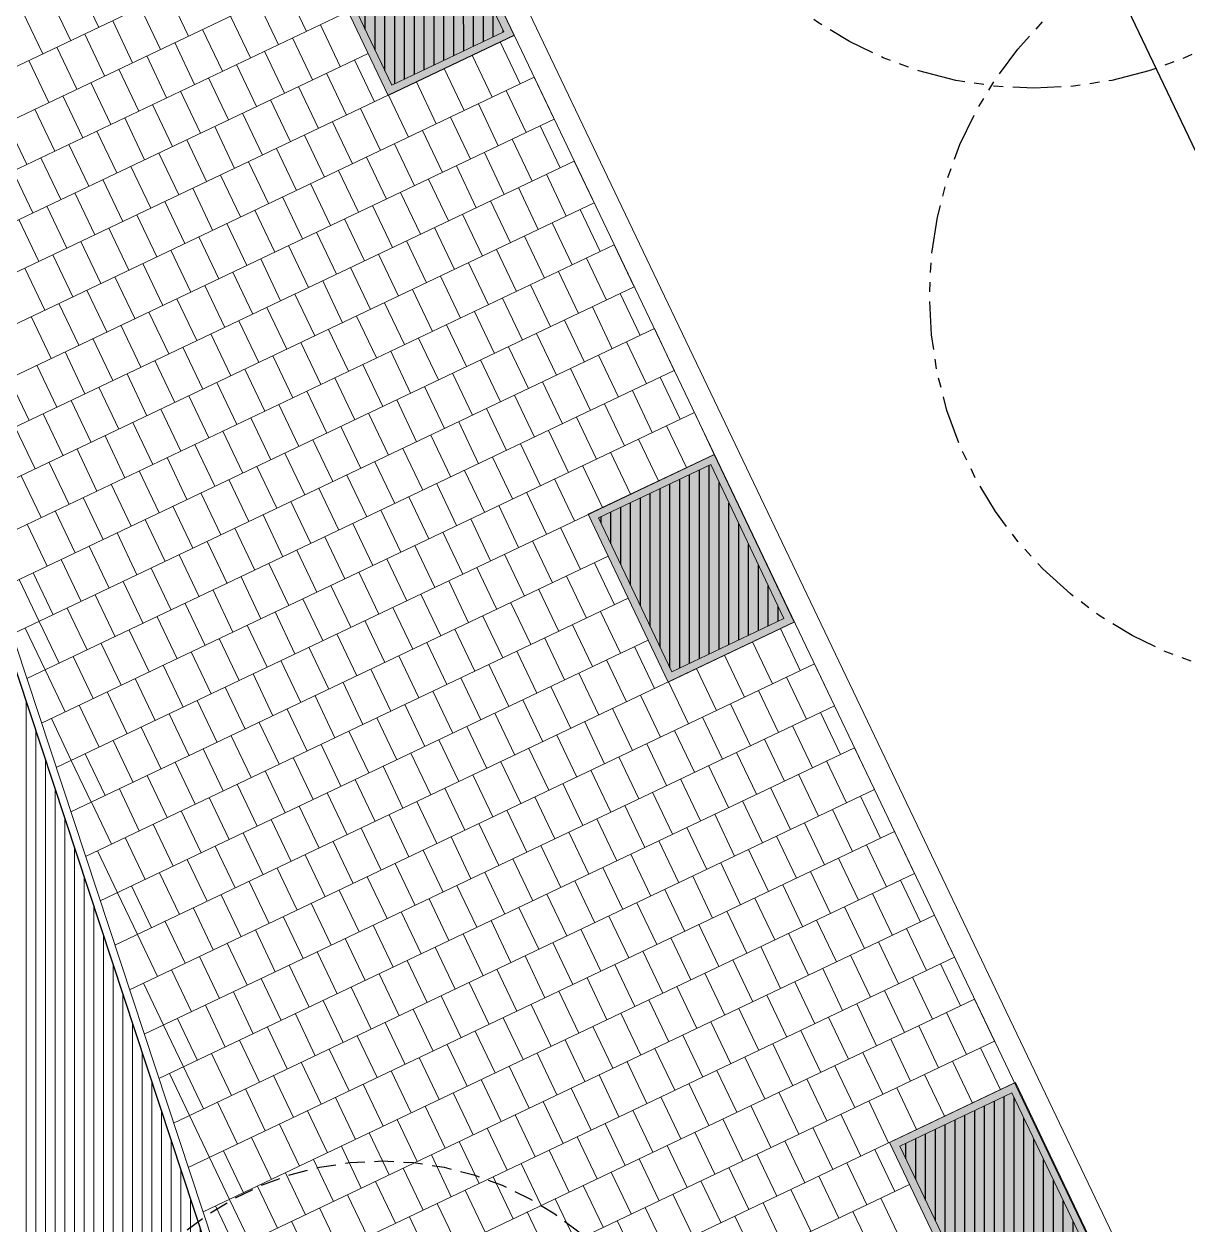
# Model space of a CAD drawing. Header units: metres. Extents: x 678805 to 1359287, y 2747329 to 5497370.
# Drawn here: x 679993.41 to 680008.45, y 2748737.97 to 2748753.47 of the extents above; entities that cross this region are included whole.
import ezdxf
from ezdxf.enums import TextEntityAlignment as Align

# ---------------------------------------------------------------- set-up
doc = ezdxf.new("R2010")
doc.units = ezdxf.units.M
for name, pattern in [('XREF_MON_EIT SUPPORT$0$HIDDEN', [0.375, 0.25, -0.125]), ('XREF_MON_EIT SUPPORT$0$LIM ACERAS$0$PHANTOM2', [1.25, 0.625, -0.125, 0.125, -0.125, 0.125, -0.125]), ('XREF_MON_SFT_TREES$0$HIDDEN', [0.375, 0.25, -0.125])]:
    doc.linetypes.add(name, pattern=pattern)
for name, color, linetype in [('00_XREF_MON_HSC_PAVEMENT', 7, 'Continuous'), ('00_XREF_TWQ_SFT_TREES', 7, 'Continuous'), ('00_XREF_TWQ_URBAN CONTEXT', 7, 'Continuous'), ('XREF_MON_EIT SUPPORT$0$L-Límite Acera', 9, 'Continuous'), ('XREF_MON_EIT SUPPORT$0$SL_TREE_CANOPY_', 254, 'XREF_MON_EIT SUPPORT$0$HIDDEN'), ('XREF_MON_EIT SUPPORT$0$SL_TREE_TRUNK_', 254, 'Continuous'), ('XREF_MON_EIT SUPPORT$0$SL_Trees_out_of_scope_', 254, 'Continuous'), ('XREF_MON_GENERAL_LAYOUT$0$02-L-Edge Line Step -10cm', 6, 'Continuous'), ('XREF_MON_HSC_PAVEMENT$0$03-TR-Tree Pit_Green', 74, 'Continuous'), ('XREF_MON_SFT_TREES$0$SL_TREE_CANOPY', 251, 'XREF_MON_SFT_TREES$0$HIDDEN'), ('XREF_MON_SFT_TREES$0$SL_TREE_TRUNK', 251, 'Continuous'), ('XREF_MON_URBAN CONTEXT$0$XREF_MON_EIT SUPPORT', 7, 'Continuous')]:
    doc.layers.add(name, color=color, linetype=linetype)
for name, color, linetype, true_color in [('02-L-Waterfeatures 01', 7, 'Continuous', 0x4da6ff), ('XREF_MON_HSC_PAVEMENT$0$03-TR-Tree Pit_White', 7, 'Continuous', 0xfcfcfc), ('XREF_MON_SFT_TREES$0$SL_TREE_ACACIA_NILOTICA', 7, 'Continuous', 0x264d00), ('XREF_MON_SFT_TREES$0$SL_TREE_ALBIZIA_LEBBECK', 7, 'Continuous', 0xa3a300)]:
    doc.layers.add(name, color=color, linetype=linetype, true_color=true_color)
for name, color, linetype, lineweight in [('XREF_MON_GENERAL_LAYOUT$0$02-L-Material Change', 251, 'Continuous', 5), ('XREF_MON_GENERAL_LAYOUT$0$04-BK-Tree Pit', 6, 'Continuous', 5), ('XREF_MON_HSC_PAVEMENT$0$04-BK-Tree Pit', 6, 'Continuous', 5)]:
    doc.layers.add(name, color=color, linetype=linetype, lineweight=lineweight)
for name, color, linetype, lineweight, true_color in [('XREF_MON_HSC_PAVEMENT$0$02-L-Joints-Paviment_07_Precast Concrete Blocks 60X40', 7, 'Continuous', 5, 0x999999), ('XREF_MON_HSC_PAVEMENT$0$03-TR-Pavement_02_Sealed Gravel', 7, 'Continuous', 5, 0x38321e), ('XREF_MON_HSC_PAVEMENT$0$03-TR-Pavement_07_Precast Concrete Blocks 60X40', 7, 'Continuous', 5, 0x999999)]:
    doc.layers.add(name, color=color, linetype=linetype, lineweight=lineweight, true_color=true_color)
doc.layers.get('XREF_MON_SFT_TREES$0$SL_TREE_ACACIA_NILOTICA').off()
doc.layers.get('XREF_MON_SFT_TREES$0$SL_TREE_ALBIZIA_LEBBECK').off()
doc.styles.add('XREF_MON_GENERAL_LAYOUT$0$Standard', font='arial.ttf')

# ---------------------------------------------------------------- blocks, each defined once
blk = doc.blocks.new('XREF_MON_EIT SUPPORT$0$trees_outofboundaries')
at = {"layer": 'XREF_MON_EIT SUPPORT$0$SL_TREE_TRUNK_'}
h = blk.add_hatch(color=256, dxfattribs=at)
h.dxf.hatch_style = 1
edge = h.paths.add_edge_path()
edge.add_arc((0, 0), 0.25, 0, 360)
at = {"layer": 'XREF_MON_EIT SUPPORT$0$SL_TREE_CANOPY_', "linetype": 'XREF_MON_EIT SUPPORT$0$LIM ACERAS$0$PHANTOM2'}
blk.add_circle((0, 0), 5, dxfattribs=at)
at = {"layer": 'XREF_MON_EIT SUPPORT$0$SL_TREE_TRUNK_'}
blk.add_circle((0, 0), 0.25, dxfattribs=at)
blk = doc.blocks.new('XREF_MON_EIT SUPPORT')
at = {"layer": 'XREF_MON_EIT SUPPORT$0$L-Límite Acera'}
blk.add_lwpolyline([(680033.752, 2748699.05), (679965.837, 2748841.265)], dxfattribs=at)
at = {"layer": 'XREF_MON_EIT SUPPORT$0$SL_Trees_out_of_scope_'}
for p in [(680006.455, 2748757.643), (680010.107, 2748749.968)]:
    blk.add_blockref('XREF_MON_EIT SUPPORT$0$trees_outofboundaries', p, dxfattribs=at)
blk = doc.blocks.new('XREF_MON_URBAN CONTEXT')
at = {"layer": 'XREF_MON_URBAN CONTEXT$0$XREF_MON_EIT SUPPORT'}
blk.add_blockref('XREF_MON_EIT SUPPORT', (0, 0), dxfattribs=at)
blk = doc.blocks.new('XREF_MON_SFT_TREES$0$Acacia_nilotica')
h = blk.add_hatch()
h.set_pattern_fill('ANSI31', color=256, scale=0.1)
edge = h.paths.add_edge_path()
edge.add_arc((0, 0), 4, 0, 360)
at = {"layer": 'XREF_MON_SFT_TREES$0$SL_TREE_TRUNK'}
h = blk.add_hatch(color=256, dxfattribs=at)
h.dxf.hatch_style = 1
edge = h.paths.add_edge_path()
edge.add_arc((0, 0), 0.25, 0, 360)
at = {"layer": 'XREF_MON_SFT_TREES$0$SL_TREE_CANOPY', "linetype": 'XREF_MON_SFT_TREES$0$HIDDEN'}
blk.add_circle((0, 0), 4, dxfattribs=at)
at = {"layer": 'XREF_MON_SFT_TREES$0$SL_TREE_TRUNK'}
blk.add_circle((0, 0), 0.25, dxfattribs=at)
blk = doc.blocks.new('XREF_MON_SFT_TREES$0$Albizia_lebbeck')
h = blk.add_hatch()
h.set_pattern_fill('ANSI31', color=256, scale=0.1)
edge = h.paths.add_edge_path()
edge.add_arc((0, 0), 5, -25.4481, 334.5519)
at = {"layer": 'XREF_MON_SFT_TREES$0$SL_TREE_TRUNK'}
h = blk.add_hatch(color=256, dxfattribs=at)
h.dxf.hatch_style = 1
edge = h.paths.add_edge_path()
edge.add_arc((0, 0), 0.25, 0, 360)
at = {"layer": 'XREF_MON_SFT_TREES$0$SL_TREE_CANOPY', "linetype": 'XREF_MON_SFT_TREES$0$HIDDEN'}
blk.add_circle((0, 0), 5, dxfattribs=at)
at = {"layer": 'XREF_MON_SFT_TREES$0$SL_TREE_TRUNK'}
blk.add_circle((0, 0), 0.25, dxfattribs=at)
blk = doc.blocks.new('XREF_MON_SFT_TREES')
at = {"layer": 'XREF_MON_SFT_TREES$0$SL_TREE_ACACIA_NILOTICA', "rotation": 25.44812939262281}
blk.add_blockref('XREF_MON_SFT_TREES$0$Acacia_nilotica', (679998.03, 2748734.783), dxfattribs=at)
at = {"layer": 'XREF_MON_SFT_TREES$0$SL_TREE_ALBIZIA_LEBBECK', "rotation": 25.44812939262281}
for p in [(679987.073, 2748757.811), (679988.192, 2748739.383)]:
    blk.add_blockref('XREF_MON_SFT_TREES$0$Albizia_lebbeck', p, dxfattribs=at)
blk = doc.blocks.new('XREF_MON_HSC_PAVEMENT$0$ALCORQUE RECTANGULAR')
at = {"layer": 'XREF_MON_HSC_PAVEMENT$0$03-TR-Tree Pit_Green', "ltscale": 0.3}
h = blk.add_hatch(dxfattribs=at)
h.set_pattern_fill('ANSI31', color=256, scale=0.04, angle=-45)
h.set_pattern_definition([(360, (-2068898.16958, 3428624.0145), (3e-17, 0.127), [])])
h.paths.add_polyline_path([(679903.391, 2748647.421), (679902.702, 2748648.869), (679904.689, 2748649.814), (679905.377, 2748648.367)])
at = {"layer": 'XREF_MON_HSC_PAVEMENT$0$03-TR-Tree Pit_White'}
h = blk.add_hatch(color=256, dxfattribs=at)
h.dxf.hatch_style = 1
h.paths.add_polyline_path([(679903.344, 2748647.288), (679902.569, 2748648.916), (679904.736, 2748649.947), (679905.511, 2748648.319)])
blk = doc.blocks.new('XREF_MON_HSC_PAVEMENT')
at = {"layer": 'XREF_MON_HSC_PAVEMENT$0$03-TR-Pavement_02_Sealed Gravel', "linetype": 'Continuous'}
h = blk.add_hatch(dxfattribs=at)
h.set_pattern_fill('ANSI31', color=256, scale=0.0393, angle=45)
h.set_pattern_definition([(90, (652974.11672, 2717198.73223), (-0.1247775, 0), [])])
h.paths.add_polyline_path([(679968.866, 2748742.603), (679983.868, 2748747.571), (679993.107, 2748719.677), (679978.111, 2748714.692)], flags=16)
h.paths.add_polyline_path([(679998.133, 2748710.307), (680003.902, 2748713.034), (680005.419, 2748708.439), (680000.185, 2748705.967)], flags=16)
h.paths.add_polyline_path([(679963.902, 2748747.461), (679988.621, 2748759.303), (680006.998, 2748703.659), (679982.255, 2748691.885)])
at = {"layer": 'XREF_MON_HSC_PAVEMENT$0$02-L-Joints-Paviment_07_Precast Concrete Blocks 60X40'}
for p, q in [((679993.347, 2748746.296), (679993.604, 2748745.755)), ((679993.683, 2748745.128), (679993.425, 2748745.669)), ((679994.019, 2748743.959), (679994.277, 2748743.418)), ((679994.614, 2748742.249), (679994.873, 2748741.708)), ((679995.21, 2748740.539), (679995.469, 2748739.998)), ((679995.546, 2748739.37), (679995.288, 2748739.912)), ((679995.804, 2748738.828), (679996.062, 2748738.287)), ((679996.142, 2748737.66), (679995.884, 2748738.202))]:
    blk.add_line(p, q, dxfattribs=at)
for points in [[(679994.373, 2748753.429), (679994.115, 2748753.971)], [(679997.057, 2748753.378), (679996.799, 2748753.92)], [(679994.012, 2748753.257), (679993.754, 2748753.799)], [(679995.276, 2748753.859), (679995.534, 2748753.317)], [(679996.696, 2748753.206), (679996.438, 2748753.748)], [(679993.651, 2748753.086), (679993.393, 2748753.627)], [(679994.915, 2748753.687), (679995.173, 2748753.145)], [(679994.554, 2748753.515), (679994.811, 2748752.973)], [(679996.335, 2748753.034), (679996.077, 2748753.576)], [(679997.238, 2748753.464), (679997.495, 2748752.923)], [(679994.192, 2748753.343), (679994.45, 2748752.802)], [(679995.974, 2748752.862), (679995.716, 2748753.404)], [(679996.876, 2748753.293), (679997.134, 2748752.751)], [(679993.831, 2748753.172), (679994.089, 2748752.63)], [(679995.612, 2748752.69), (679995.355, 2748753.232)], [(679996.515, 2748753.121), (679996.773, 2748752.579)], [(679999.561, 2748753.241), (679999.819, 2748752.699)], [(679993.47, 2748753), (679993.728, 2748752.458)], [(679995.251, 2748752.519), (679994.993, 2748753.06)], [(679997.935, 2748752.467), (679997.678, 2748753.009)], [(679999.2, 2748753.069), (679999.457, 2748752.527)], [(679994.89, 2748752.347), (679994.632, 2748752.889)], [(679996.154, 2748752.949), (679996.412, 2748752.407)], [(679997.574, 2748752.295), (679997.316, 2748752.837)], [(679998.838, 2748752.897), (679999.096, 2748752.355)], [(679994.529, 2748752.175), (679994.271, 2748752.717)], [(679995.793, 2748752.777), (679996.051, 2748752.235)], [(679997.213, 2748752.124), (679996.955, 2748752.665)], [(679998.477, 2748752.725), (679998.735, 2748752.183)], [(680000.258, 2748752.244), (680000.001, 2748752.786)], [(679994.168, 2748752.003), (679993.91, 2748752.545)], [(679995.432, 2748752.605), (679995.689, 2748752.063)], [(679998.116, 2748752.553), (679998.374, 2748752.011)], [(679999.897, 2748752.072), (679999.639, 2748752.614)], [(679993.806, 2748751.831), (679993.549, 2748752.373)], [(679995.07, 2748752.433), (679995.328, 2748751.891)], [(679996.852, 2748751.952), (679996.594, 2748752.493)], [(679997.755, 2748752.381), (679998.013, 2748751.84)], [(679999.536, 2748751.9), (679999.278, 2748752.442)], [(679993.445, 2748751.659), (679993.187, 2748752.201)], [(679994.709, 2748752.261), (679994.967, 2748751.719)], [(679996.491, 2748751.78), (679996.233, 2748752.322)], [(679997.394, 2748752.21), (679997.651, 2748751.668)], [(679999.175, 2748751.728), (679998.917, 2748752.27)], [(679994.348, 2748752.089), (679994.606, 2748751.548)], [(679996.129, 2748751.608), (679995.872, 2748752.15)], [(679997.032, 2748752.038), (679997.29, 2748751.496)], [(679998.814, 2748751.556), (679998.556, 2748752.098)], [(680000.078, 2748752.158), (680000.336, 2748751.616)], [(679993.987, 2748751.918), (679994.245, 2748751.376)], [(679995.768, 2748751.436), (679995.51, 2748751.978)], [(679998.453, 2748751.384), (679998.195, 2748751.926)], [(679999.717, 2748751.986), (679999.975, 2748751.444)], [(679993.626, 2748751.746), (679993.883, 2748751.204)], [(679995.407, 2748751.264), (679995.149, 2748751.806)], [(679996.671, 2748751.866), (679996.929, 2748751.324)], [(679998.091, 2748751.212), (679997.834, 2748751.754)], [(679999.356, 2748751.814), (679999.613, 2748751.272)], [(679993.264, 2748751.574), (679993.522, 2748751.032)], [(679995.046, 2748751.092), (679994.788, 2748751.634)], [(679996.31, 2748751.694), (679996.568, 2748751.152)], [(679997.73, 2748751.041), (679997.472, 2748751.582)], [(679998.994, 2748751.642), (679999.252, 2748751.1)], [(680000.776, 2748751.161), (680000.518, 2748751.703)], [(679994.685, 2748750.92), (679994.427, 2748751.462)], [(679995.949, 2748751.522), (679996.207, 2748750.98)], [(679998.633, 2748751.47), (679998.891, 2748750.928)], [(680000.414, 2748750.989), (680000.157, 2748751.531)], [(679994.323, 2748750.749), (679994.066, 2748751.29)], [(679995.588, 2748751.35), (679995.845, 2748750.808)], [(679997.369, 2748750.869), (679997.111, 2748751.411)], [(679998.272, 2748751.298), (679998.53, 2748750.757)], [(680000.053, 2748750.817), (679999.795, 2748751.359)], [(679993.962, 2748750.577), (679993.704, 2748751.118)], [(679995.226, 2748751.178), (679995.484, 2748750.637)], [(679997.008, 2748750.697), (679996.75, 2748751.239)], [(679997.911, 2748751.127), (679998.169, 2748750.585)], [(679999.692, 2748750.645), (679999.434, 2748751.187)], [(679994.865, 2748751.006), (679995.123, 2748750.465)], [(679996.647, 2748750.525), (679996.389, 2748751.067)], [(679997.55, 2748750.955), (679997.807, 2748750.413)], [(679999.331, 2748750.473), (679999.073, 2748751.015)], [(680000.595, 2748751.075), (680000.853, 2748750.533)], [(679993.601, 2748750.405), (679993.343, 2748750.947)], [(679994.504, 2748750.835), (679994.762, 2748750.293)], [(679996.285, 2748750.353), (679996.028, 2748750.895)], [(679998.97, 2748750.301), (679998.712, 2748750.843)], [(680000.234, 2748750.903), (680000.492, 2748750.361)], [(679994.143, 2748750.663), (679994.401, 2748750.121)], [(679995.924, 2748750.181), (679995.666, 2748750.723)], [(679997.188, 2748750.783), (679997.446, 2748750.241)], [(679998.608, 2748750.13), (679998.351, 2748750.671)], [(679999.873, 2748750.731), (680000.131, 2748750.189)], [(679993.782, 2748750.491), (679994.039, 2748749.949)], [(679995.563, 2748750.009), (679995.305, 2748750.551)], [(679996.827, 2748750.611), (679997.085, 2748750.069)], [(679998.247, 2748749.958), (679997.989, 2748750.5)], [(679999.512, 2748750.559), (679999.769, 2748750.017)], [(680001.293, 2748750.078), (680001.035, 2748750.62)], [(679995.202, 2748749.837), (679994.944, 2748750.379)], [(679996.466, 2748750.439), (679996.724, 2748749.897)], [(679997.886, 2748749.786), (679997.628, 2748750.328)], [(679999.15, 2748750.387), (679999.408, 2748749.846)], [(680000.932, 2748749.906), (680000.674, 2748750.448)], [(679993.42, 2748750.319), (679993.678, 2748749.777)], [(679994.841, 2748749.666), (679994.583, 2748750.207)], [(679996.105, 2748750.267), (679996.363, 2748749.725)], [(679998.789, 2748750.215), (679999.047, 2748749.674)], [(680000.57, 2748749.734), (680000.313, 2748750.276)], [(679994.479, 2748749.494), (679994.222, 2748750.036)], [(679995.744, 2748750.095), (679996.001, 2748749.553)], [(679997.525, 2748749.614), (679997.267, 2748750.156)], [(679998.428, 2748750.044), (679998.686, 2748749.502)], [(680000.209, 2748749.562), (679999.951, 2748750.104)], [(679994.118, 2748749.322), (679993.86, 2748749.864)], [(679995.382, 2748749.923), (679995.64, 2748749.382)], [(679997.164, 2748749.442), (679996.906, 2748749.984)], [(679998.067, 2748749.872), (679998.325, 2748749.33)], [(679999.848, 2748749.39), (679999.59, 2748749.932)], [(680001.112, 2748749.992), (680001.37, 2748749.45)], [(679995.021, 2748749.752), (679995.279, 2748749.21)], [(679996.802, 2748749.27), (679996.545, 2748749.812)], [(679999.487, 2748749.218), (679999.229, 2748749.76)], [(680000.751, 2748749.82), (680001.009, 2748749.278)], [(679993.757, 2748749.15), (679993.499, 2748749.692)], [(679994.66, 2748749.58), (679994.918, 2748749.038)], [(679996.441, 2748749.098), (679996.183, 2748749.64)], [(679997.706, 2748749.7), (679997.963, 2748749.158)], [(679999.126, 2748749.046), (679998.868, 2748749.588)], [(680000.39, 2748749.648), (680000.648, 2748749.106)], [(679994.299, 2748749.408), (679994.557, 2748748.866)], [(679996.08, 2748748.927), (679995.822, 2748749.468)], [(679997.344, 2748749.528), (679997.602, 2748748.986)], [(679998.765, 2748748.875), (679998.507, 2748749.416)], [(680000.029, 2748749.476), (680000.286, 2748748.934)], [(680001.81, 2748748.995), (680001.552, 2748749.537)], [(679995.719, 2748748.755), (679995.461, 2748749.296)], [(679996.983, 2748749.356), (679997.241, 2748748.814)], [(679998.403, 2748748.703), (679998.146, 2748749.245)], [(679999.667, 2748749.304), (679999.925, 2748748.763)], [(680001.449, 2748748.823), (680001.191, 2748749.365)], [(679993.938, 2748749.236), (679994.195, 2748748.694)], [(679995.358, 2748748.583), (679995.1, 2748749.125)], [(679996.622, 2748749.184), (679996.88, 2748748.642)], [(679999.306, 2748749.133), (679999.564, 2748748.591)], [(680001.088, 2748748.651), (680000.83, 2748749.193)], [(679993.576, 2748749.064), (679993.834, 2748748.522)], [(679994.996, 2748748.411), (679994.739, 2748748.953)], [(679996.261, 2748749.012), (679996.519, 2748748.471)], [(679998.042, 2748748.531), (679997.784, 2748749.073)], [(679998.945, 2748748.961), (679999.203, 2748748.419)], [(680000.726, 2748748.479), (680000.469, 2748749.021)], [(679993.215, 2748748.892), (679993.473, 2748748.35)], [(679994.635, 2748748.239), (679994.377, 2748748.781)], [(679995.9, 2748748.84), (679996.157, 2748748.299)], [(679997.681, 2748748.359), (679997.423, 2748748.901)], [(679998.584, 2748748.789), (679998.842, 2748748.247)], [(680000.365, 2748748.307), (680000.107, 2748748.849)], [(680001.629, 2748748.909), (680001.887, 2748748.367)], [(679995.538, 2748748.669), (679995.796, 2748748.127)], [(679997.32, 2748748.187), (679997.062, 2748748.729)], [(680000.004, 2748748.135), (679999.746, 2748748.677)], [(680001.268, 2748748.737), (680001.526, 2748748.195)], [(679994.274, 2748748.067), (679994.016, 2748748.609)], [(679995.177, 2748748.497), (679995.435, 2748747.955)], [(679996.959, 2748748.015), (679996.701, 2748748.557)], [(679998.223, 2748748.617), (679998.48, 2748748.075)], [(679999.643, 2748747.964), (679999.385, 2748748.505)], [(680000.907, 2748748.565), (680001.165, 2748748.023)], [(679993.913, 2748747.895), (679993.655, 2748748.437)], [(679994.816, 2748748.325), (679995.074, 2748747.783)], [(679996.597, 2748747.843), (679996.34, 2748748.385)], [(679997.861, 2748748.445), (679998.119, 2748747.903)], [(679999.282, 2748747.792), (679999.024, 2748748.333)], [(680000.546, 2748748.393), (680000.804, 2748747.851)], [(680002.327, 2748747.913), (680002.069, 2748748.454)], [(679993.552, 2748747.724), (679993.294, 2748748.265)], [(679996.236, 2748747.671), (679995.978, 2748748.213)], [(679997.5, 2748748.273), (679997.758, 2748747.731)], [(679998.921, 2748747.62), (679998.663, 2748748.162)], [(680000.185, 2748748.221), (680000.442, 2748747.68)], [(680001.966, 2748747.741), (680001.708, 2748748.282)], [(679994.455, 2748748.153), (679994.713, 2748747.611)], [(679995.875, 2748747.5), (679995.617, 2748748.041)], [(679997.139, 2748748.101), (679997.397, 2748747.56)], [(679999.823, 2748748.049), (680000.081, 2748747.508)], [(680001.604, 2748747.569), (680001.347, 2748748.111)], [(679994.094, 2748747.981), (679994.351, 2748747.439)], [(679995.514, 2748747.328), (679995.256, 2748747.87)], [(679996.778, 2748747.93), (679997.036, 2748747.388)], [(679998.559, 2748747.448), (679998.302, 2748747.99)], [(679999.462, 2748747.878), (679999.72, 2748747.336)], [(680001.243, 2748747.397), (680000.985, 2748747.939)], [(679993.732, 2748747.809), (679993.99, 2748747.267)], [(679995.153, 2748747.156), (679994.895, 2748747.698)], [(679996.417, 2748747.758), (679996.674, 2748747.216)], [(679998.198, 2748747.276), (679997.94, 2748747.818)], [(679999.101, 2748747.706), (679999.359, 2748747.164)], [(680000.882, 2748747.225), (680000.624, 2748747.767)], [(679993.371, 2748747.637), (679993.629, 2748747.096)], [(679996.055, 2748747.586), (679996.313, 2748747.044)], [(679997.837, 2748747.104), (679997.579, 2748747.646)], [(680000.521, 2748747.053), (680000.263, 2748747.595)], [(679994.791, 2748746.984), (679994.534, 2748747.526)], [(679995.694, 2748747.414), (679995.952, 2748746.872)], [(679997.476, 2748746.932), (679997.218, 2748747.474)], [(679998.74, 2748747.534), (679998.998, 2748746.992)], [(680000.16, 2748746.881), (679999.902, 2748747.423)], [(679994.43, 2748746.812), (679994.172, 2748747.354)], [(679995.333, 2748747.242), (679995.591, 2748746.7)], [(679997.115, 2748746.76), (679996.857, 2748747.302)], [(679998.379, 2748747.362), (679998.637, 2748746.82)], [(679999.799, 2748746.709), (679999.541, 2748747.251)], [(679994.069, 2748746.64), (679993.811, 2748747.182)], [(679996.753, 2748746.589), (679996.496, 2748747.13)], [(679998.018, 2748747.19), (679998.275, 2748746.648)], [(679999.437, 2748746.538), (679999.18, 2748747.079)], [(679993.708, 2748746.468), (679993.45, 2748747.01)], [(679994.972, 2748747.07), (679995.23, 2748746.529)], [(679996.392, 2748746.417), (679996.134, 2748746.958)], [(679997.656, 2748747.018), (679997.914, 2748746.476)], [(680000.34, 2748746.967), (680000.598, 2748746.425)], [(679994.611, 2748746.898), (679994.868, 2748746.357)], [(679996.031, 2748746.245), (679995.773, 2748746.787)], [(679997.295, 2748746.846), (679997.553, 2748746.305)], [(679999.076, 2748746.366), (679998.818, 2748746.907)], [(679999.979, 2748746.795), (680000.237, 2748746.254)], [(679994.249, 2748746.727), (679994.507, 2748746.185)], [(679995.67, 2748746.073), (679995.412, 2748746.615)], [(679996.934, 2748746.674), (679997.192, 2748746.133)], [(679998.715, 2748746.194), (679998.457, 2748746.736)], [(679999.618, 2748746.623), (679999.876, 2748746.082)], [(679993.888, 2748746.555), (679994.146, 2748746.013)], [(679996.573, 2748746.503), (679996.831, 2748745.961)], [(679998.354, 2748746.022), (679998.096, 2748746.564)], [(679999.257, 2748746.452), (679999.515, 2748745.91)], [(680001.038, 2748745.97), (680000.78, 2748746.512)], [(679993.527, 2748746.383), (679993.785, 2748745.841)], [(679995.309, 2748745.901), (679995.051, 2748746.443)], [(679996.212, 2748746.331), (679996.469, 2748745.789)], [(679997.993, 2748745.85), (679997.735, 2748746.392)], [(680000.677, 2748745.798), (680000.419, 2748746.34)], [(679994.947, 2748745.729), (679994.69, 2748746.271)], [(679995.85, 2748746.159), (679996.108, 2748745.617)], [(679997.631, 2748745.678), (679997.374, 2748746.22)], [(679998.896, 2748746.28), (679999.153, 2748745.738)], [(680000.316, 2748745.626), (680000.058, 2748746.168)], [(679994.586, 2748745.557), (679994.328, 2748746.099)], [(679995.489, 2748745.987), (679995.747, 2748745.445)], [(679997.27, 2748745.506), (679997.012, 2748746.048)], [(679998.534, 2748746.108), (679998.792, 2748745.566)], [(679999.955, 2748745.455), (679999.697, 2748745.996)], [(679994.225, 2748745.385), (679993.967, 2748745.927)], [(679996.909, 2748745.334), (679996.651, 2748745.876)], [(679998.173, 2748745.936), (679998.431, 2748745.394)], [(680000.857, 2748745.884), (680001.115, 2748745.342)], [(679993.864, 2748745.214), (679993.606, 2748745.755)], [(679995.128, 2748745.815), (679995.386, 2748745.273)], [(679996.548, 2748745.163), (679996.29, 2748745.704)], [(679997.812, 2748745.764), (679998.07, 2748745.222)], [(679999.593, 2748745.283), (679999.336, 2748745.824)], [(680000.496, 2748745.712), (680000.754, 2748745.171)], [(679994.767, 2748745.643), (679995.025, 2748745.101)], [(679996.187, 2748744.991), (679995.929, 2748745.532)], [(679997.451, 2748745.592), (679997.709, 2748745.05)], [(679999.232, 2748745.111), (679998.974, 2748745.653)], [(680000.135, 2748745.54), (680000.393, 2748744.999)], [(680003.181, 2748745.661), (680003.438, 2748745.119)], [(679994.406, 2748745.471), (679994.663, 2748744.93)], [(679997.09, 2748745.42), (679997.347, 2748744.879)], [(679998.871, 2748744.939), (679998.613, 2748745.481)], [(679999.774, 2748745.369), (680000.032, 2748744.827)], [(680001.555, 2748744.887), (680001.297, 2748745.429)], [(680002.819, 2748745.489), (680003.077, 2748744.947)], [(679994.044, 2748745.299), (679994.302, 2748744.758)], [(679995.825, 2748744.819), (679995.568, 2748745.361)], [(679996.728, 2748745.248), (679996.986, 2748744.707)], [(679998.51, 2748744.767), (679998.252, 2748745.309)], [(680001.194, 2748744.715), (680000.936, 2748745.257)], [(680002.458, 2748745.317), (680002.716, 2748744.775)], [(679993.683, 2748745.128), (679993.941, 2748744.586)], [(679995.464, 2748744.647), (679995.206, 2748745.189)], [(679996.367, 2748745.077), (679996.625, 2748744.535)], [(679998.149, 2748744.595), (679997.891, 2748745.137)], [(679999.413, 2748745.197), (679999.671, 2748744.655)], [(680000.833, 2748744.544), (680000.575, 2748745.085)], [(680002.097, 2748745.145), (680002.355, 2748744.603)], [(680003.878, 2748744.664), (680003.62, 2748745.206)], [(679995.103, 2748744.475), (679994.845, 2748745.017)], [(679996.006, 2748744.905), (679996.264, 2748744.363)], [(679997.787, 2748744.423), (679997.53, 2748744.965)], [(679999.052, 2748745.025), (679999.309, 2748744.483)], [(680000.472, 2748744.372), (680000.214, 2748744.914)], [(680001.736, 2748744.973), (680001.994, 2748744.431)], [(680003.517, 2748744.492), (680003.259, 2748745.034)], [(679994.742, 2748744.303), (679994.484, 2748744.845)], [(679997.426, 2748744.251), (679997.168, 2748744.793)], [(679998.69, 2748744.853), (679998.948, 2748744.311)], [(680001.375, 2748744.801), (680001.632, 2748744.259)], [(680003.156, 2748744.32), (680002.898, 2748744.862)], [(679994.381, 2748744.131), (679994.123, 2748744.673)], [(679995.645, 2748744.733), (679995.903, 2748744.191)], [(679997.065, 2748744.08), (679996.807, 2748744.621)], [(679998.329, 2748744.681), (679998.587, 2748744.139)], [(680000.11, 2748744.2), (679999.853, 2748744.742)], [(680001.013, 2748744.629), (680001.271, 2748744.088)], [(680002.795, 2748744.148), (680002.537, 2748744.69)], [(679994.019, 2748743.959), (679993.762, 2748744.501)], [(679995.284, 2748744.561), (679995.541, 2748744.019)], [(679996.704, 2748743.908), (679996.446, 2748744.449)], [(679997.968, 2748744.509), (679998.226, 2748743.967)], [(679999.749, 2748744.028), (679999.491, 2748744.57)], [(680000.652, 2748744.458), (680000.91, 2748743.916)], [(680002.433, 2748743.976), (680002.176, 2748744.518)], [(680003.698, 2748744.578), (680003.955, 2748744.036)], [(679994.922, 2748744.389), (679995.18, 2748743.847)], [(679997.607, 2748744.337), (679997.865, 2748743.796)], [(679999.388, 2748743.856), (679999.13, 2748744.398)], [(680000.291, 2748744.286), (680000.549, 2748743.744)], [(680002.072, 2748743.805), (680001.814, 2748744.346)], [(680003.336, 2748744.406), (680003.594, 2748743.864)], [(679994.561, 2748744.217), (679994.819, 2748743.675)], [(679996.343, 2748743.736), (679996.085, 2748744.278)], [(679997.246, 2748744.165), (679997.503, 2748743.624)], [(679999.027, 2748743.684), (679998.769, 2748744.226)], [(680001.711, 2748743.633), (680001.453, 2748744.174)], [(680002.975, 2748744.234), (680003.233, 2748743.692)], [(679994.2, 2748744.045), (679994.458, 2748743.504)], [(679995.981, 2748743.564), (679995.724, 2748744.106)], [(679996.884, 2748743.994), (679997.142, 2748743.452)], [(679998.666, 2748743.513), (679998.408, 2748744.054)], [(679999.93, 2748744.114), (680000.188, 2748743.572)], [(680001.35, 2748743.461), (680001.092, 2748744.003)], [(680002.614, 2748744.062), (680002.872, 2748743.521)], [(680004.395, 2748743.581), (680004.138, 2748744.123)], [(679995.62, 2748743.392), (679995.362, 2748743.934)], [(679996.523, 2748743.822), (679996.781, 2748743.28)], [(679998.304, 2748743.341), (679998.047, 2748743.882)], [(679999.569, 2748743.942), (679999.827, 2748743.4)], [(680000.989, 2748743.289), (680000.731, 2748743.831)], [(680002.253, 2748743.891), (680002.511, 2748743.349)], [(680004.034, 2748743.409), (680003.776, 2748743.951)], [(679995.259, 2748743.22), (679995.001, 2748743.762)], [(679997.943, 2748743.169), (679997.685, 2748743.711)], [(679999.208, 2748743.77), (679999.465, 2748743.228)], [(680001.892, 2748743.719), (680002.15, 2748743.177)], [(680003.673, 2748743.237), (680003.415, 2748743.779)], [(679994.898, 2748743.048), (679994.64, 2748743.59)], [(679996.162, 2748743.65), (679996.42, 2748743.108)], [(679997.582, 2748742.997), (679997.324, 2748743.539)], [(679998.846, 2748743.598), (679999.104, 2748743.056)], [(680000.628, 2748743.117), (680000.37, 2748743.659)], [(680001.53, 2748743.547), (680001.788, 2748743.005)], [(680003.312, 2748743.065), (680003.054, 2748743.607)], [(679994.537, 2748742.876), (679994.279, 2748743.418)], [(679995.801, 2748743.478), (679996.059, 2748742.936)], [(679997.221, 2748742.825), (679996.963, 2748743.367)], [(679998.485, 2748743.426), (679998.743, 2748742.884)], [(680000.266, 2748742.945), (680000.009, 2748743.487)], [(680001.169, 2748743.375), (680001.427, 2748742.833)], [(680002.951, 2748742.893), (680002.693, 2748743.435)], [(680004.215, 2748743.495), (680004.473, 2748742.953)], [(679995.44, 2748743.306), (679995.697, 2748742.764)], [(679998.124, 2748743.254), (679998.382, 2748742.713)], [(679999.905, 2748742.773), (679999.647, 2748743.315)], [(680000.808, 2748743.203), (680001.066, 2748742.661)], [(680002.589, 2748742.722), (680002.332, 2748743.263)], [(680003.854, 2748743.323), (680004.111, 2748742.781)], [(679995.078, 2748743.134), (679995.336, 2748742.592)], [(679996.86, 2748742.653), (679996.602, 2748743.195)], [(679997.763, 2748743.083), (679998.021, 2748742.541)], [(679999.544, 2748742.601), (679999.286, 2748743.143)], [(680002.228, 2748742.55), (680001.97, 2748743.092)], [(680003.492, 2748743.151), (680003.75, 2748742.61)], [(679994.717, 2748742.962), (679994.975, 2748742.421)], [(679996.498, 2748742.481), (679996.241, 2748743.023)], [(679997.402, 2748742.911), (679997.659, 2748742.369)], [(679999.183, 2748742.43), (679998.925, 2748742.971)], [(680000.447, 2748743.031), (680000.705, 2748742.489)], [(680001.867, 2748742.378), (680001.609, 2748742.92)], [(680003.131, 2748742.979), (680003.389, 2748742.438)], [(680004.913, 2748742.498), (680004.655, 2748743.04)], [(679994.356, 2748742.79), (679994.614, 2748742.249)], [(679996.137, 2748742.31), (679995.879, 2748742.851)], [(679997.04, 2748742.739), (679997.298, 2748742.197)], [(679998.822, 2748742.258), (679998.564, 2748742.799)], [(680000.086, 2748742.859), (680000.344, 2748742.317)], [(680001.506, 2748742.206), (680001.248, 2748742.748)], [(680002.77, 2748742.808), (680003.028, 2748742.266)], [(680004.551, 2748742.326), (680004.294, 2748742.868)], [(679995.776, 2748742.138), (679995.518, 2748742.68)], [(679998.46, 2748742.086), (679998.203, 2748742.628)], [(679999.725, 2748742.687), (679999.982, 2748742.146)], [(680001.145, 2748742.034), (680000.887, 2748742.576)], [(680002.409, 2748742.636), (680002.667, 2748742.094)], [(680004.19, 2748742.154), (680003.932, 2748742.696)], [(679995.415, 2748741.966), (679995.157, 2748742.508)], [(679996.679, 2748742.567), (679996.937, 2748742.025)], [(679998.099, 2748741.914), (679997.841, 2748742.456)], [(679999.363, 2748742.516), (679999.621, 2748741.974)], [(680002.048, 2748742.464), (680002.305, 2748741.922)], [(680003.829, 2748741.982), (680003.571, 2748742.524)], [(679995.054, 2748741.794), (679994.796, 2748742.336)], [(679996.318, 2748742.395), (679996.576, 2748741.853)], [(679997.738, 2748741.742), (679997.48, 2748742.284)], [(679999.002, 2748742.344), (679999.26, 2748741.802)], [(680000.784, 2748741.862), (680000.526, 2748742.404)], [(680001.686, 2748742.292), (680001.944, 2748741.75)], [(680003.468, 2748741.811), (680003.21, 2748742.352)], [(680004.732, 2748742.412), (680004.99, 2748741.87)], [(679995.957, 2748742.223), (679996.215, 2748741.681)], [(679997.377, 2748741.57), (679997.119, 2748742.112)], [(679998.641, 2748742.172), (679998.899, 2748741.63)], [(680000.422, 2748741.69), (680000.165, 2748742.232)], [(680001.325, 2748742.12), (680001.583, 2748741.578)], [(680003.107, 2748741.639), (680002.849, 2748742.18)], [(680004.371, 2748742.24), (680004.629, 2748741.698)], [(679995.596, 2748742.051), (679995.853, 2748741.509)], [(679998.28, 2748742), (679998.538, 2748741.458)], [(680000.061, 2748741.518), (679999.803, 2748742.06)], [(680002.745, 2748741.467), (680002.488, 2748742.009)], [(680004.01, 2748742.068), (680004.267, 2748741.527)], [(680005.43, 2748741.415), (680005.172, 2748741.957)], [(679995.234, 2748741.879), (679995.492, 2748741.338)], [(679997.016, 2748741.398), (679996.758, 2748741.94)], [(679997.919, 2748741.828), (679998.176, 2748741.286)], [(679999.7, 2748741.347), (679999.442, 2748741.888)], [(680000.964, 2748741.948), (680001.222, 2748741.406)], [(680002.384, 2748741.295), (680002.126, 2748741.837)], [(680003.648, 2748741.896), (680003.906, 2748741.355)], [(679994.873, 2748741.708), (679995.131, 2748741.166)], [(679996.654, 2748741.226), (679996.397, 2748741.768)], [(679997.557, 2748741.656), (679997.815, 2748741.114)], [(679999.339, 2748741.175), (679999.081, 2748741.717)], [(680000.603, 2748741.776), (680000.861, 2748741.235)], [(680002.023, 2748741.123), (680001.765, 2748741.665)], [(680003.287, 2748741.725), (680003.545, 2748741.183)], [(680005.069, 2748741.243), (680004.811, 2748741.785)], [(679996.293, 2748741.055), (679996.035, 2748741.596)], [(679998.978, 2748741.003), (679998.72, 2748741.545)], [(680000.242, 2748741.604), (680000.5, 2748741.063)], [(680001.662, 2748740.951), (680001.404, 2748741.493)], [(680002.926, 2748741.553), (680003.184, 2748741.011)], [(680004.707, 2748741.071), (680004.45, 2748741.613)], [(679995.932, 2748740.883), (679995.674, 2748741.424)], [(679997.196, 2748741.484), (679997.454, 2748740.942)], [(679998.616, 2748740.831), (679998.359, 2748741.373)], [(679999.881, 2748741.433), (680000.138, 2748740.891)], [(680002.565, 2748741.381), (680002.823, 2748740.839)], [(680004.346, 2748740.899), (680004.088, 2748741.441)], [(679995.571, 2748740.711), (679995.313, 2748741.253)], [(679996.835, 2748741.312), (679997.093, 2748740.771)], [(679998.255, 2748740.659), (679997.997, 2748741.201)], [(679999.519, 2748741.261), (679999.777, 2748740.719)], [(680001.301, 2748740.779), (680001.043, 2748741.321)], [(680002.204, 2748741.209), (680002.461, 2748740.667)], [(680003.985, 2748740.728), (680003.727, 2748741.269)], [(680005.249, 2748741.329), (680005.507, 2748740.787)], [(679995.21, 2748740.539), (679994.952, 2748741.081)], [(679996.474, 2748741.14), (679996.732, 2748740.599)], [(679997.894, 2748740.487), (679997.636, 2748741.029)], [(679999.158, 2748741.089), (679999.416, 2748740.547)], [(680000.939, 2748740.607), (680000.682, 2748741.149)], [(680001.842, 2748741.037), (680002.1, 2748740.495)], [(680003.624, 2748740.556), (680003.366, 2748741.097)], [(680004.888, 2748741.157), (680005.146, 2748740.615)], [(679996.113, 2748740.969), (679996.37, 2748740.427)], [(679998.797, 2748740.917), (679999.055, 2748740.375)], [(680000.578, 2748740.436), (680000.32, 2748740.977)], [(680003.263, 2748740.384), (680003.005, 2748740.926)], [(680004.527, 2748740.985), (680004.785, 2748740.444)], [(680005.947, 2748740.332), (680005.689, 2748740.874)], [(679995.751, 2748740.797), (679996.009, 2748740.255)], [(679997.533, 2748740.315), (679997.275, 2748740.857)], [(679998.436, 2748740.745), (679998.694, 2748740.203)], [(680000.217, 2748740.264), (679999.959, 2748740.805)], [(680001.481, 2748740.865), (680001.739, 2748740.323)], [(680002.901, 2748740.212), (680002.644, 2748740.754)], [(680004.166, 2748740.813), (680004.423, 2748740.272)], [(679995.39, 2748740.625), (679995.648, 2748740.083)], [(679997.172, 2748740.143), (679996.914, 2748740.685)], [(679998.075, 2748740.573), (679998.332, 2748740.031)], [(679999.856, 2748740.092), (679999.598, 2748740.634)], [(680001.12, 2748740.693), (680001.378, 2748740.152)], [(680002.54, 2748740.04), (680002.282, 2748740.582)], [(680003.804, 2748740.642), (680004.062, 2748740.1)], [(680005.586, 2748740.16), (680005.328, 2748740.702)], [(679996.81, 2748739.972), (679996.553, 2748740.513)], [(679999.495, 2748739.92), (679999.237, 2748740.462)], [(680000.759, 2748740.521), (680001.017, 2748739.98)], [(680002.179, 2748739.868), (680001.921, 2748740.41)], [(680003.443, 2748740.47), (680003.701, 2748739.928)], [(680005.225, 2748739.988), (680004.967, 2748740.53)], [(679996.449, 2748739.8), (679996.191, 2748740.342)], [(679997.713, 2748740.401), (679997.971, 2748739.86)], [(679999.133, 2748739.748), (679998.876, 2748740.29)], [(680000.398, 2748740.35), (680000.656, 2748739.808)], [(680003.082, 2748740.298), (680003.34, 2748739.756)], [(680004.863, 2748739.816), (680004.606, 2748740.358)], [(679996.088, 2748739.628), (679995.83, 2748740.17)], [(679997.352, 2748740.229), (679997.61, 2748739.688)], [(679998.772, 2748739.576), (679998.515, 2748740.118)], [(680000.037, 2748740.178), (680000.294, 2748739.636)], [(680001.818, 2748739.696), (680001.56, 2748740.238)], [(680002.721, 2748740.126), (680002.979, 2748739.584)], [(680004.502, 2748739.645), (680004.244, 2748740.186)], [(680005.766, 2748740.246), (680006.024, 2748739.704)], [(679995.727, 2748739.456), (679995.469, 2748739.998)], [(679996.991, 2748740.058), (679997.249, 2748739.516)], [(679998.411, 2748739.404), (679998.153, 2748739.946)], [(679999.675, 2748740.006), (679999.933, 2748739.464)], [(680001.457, 2748739.524), (680001.199, 2748740.066)], [(680002.36, 2748739.954), (680002.617, 2748739.412)], [(680004.141, 2748739.473), (680003.883, 2748740.014)], [(680005.405, 2748740.074), (680005.663, 2748739.532)], [(679996.63, 2748739.886), (679996.888, 2748739.344)], [(679999.314, 2748739.834), (679999.572, 2748739.292)], [(680001.095, 2748739.353), (680000.838, 2748739.894)], [(680003.78, 2748739.301), (680003.522, 2748739.843)], [(680005.044, 2748739.902), (680005.302, 2748739.361)], [(679996.269, 2748739.714), (679996.526, 2748739.172)], [(679998.05, 2748739.232), (679997.792, 2748739.774)], [(679998.953, 2748739.662), (679999.211, 2748739.12)], [(680000.734, 2748739.181), (680000.476, 2748739.722)], [(680001.998, 2748739.782), (680002.256, 2748739.24)], [(680003.419, 2748739.129), (680003.161, 2748739.671)], [(680004.683, 2748739.73), (680004.941, 2748739.189)], [(679995.907, 2748739.542), (679996.165, 2748739)], [(679997.689, 2748739.061), (679997.431, 2748739.602)], [(679998.592, 2748739.49), (679998.85, 2748738.948)], [(680000.373, 2748739.009), (680000.115, 2748739.551)], [(680001.637, 2748739.61), (680001.895, 2748739.069)], [(680003.057, 2748738.957), (680002.8, 2748739.499)], [(680004.322, 2748739.559), (680004.579, 2748739.017)], [(679995.546, 2748739.37), (679995.804, 2748738.828)], [(679997.328, 2748738.889), (679997.07, 2748739.431)], [(680000.012, 2748738.837), (679999.754, 2748739.379)], [(680001.276, 2748739.438), (680001.534, 2748738.897)], [(680002.696, 2748738.785), (680002.438, 2748739.327)], [(680003.96, 2748739.387), (680004.218, 2748738.845)], [(679996.966, 2748738.717), (679996.709, 2748739.259)], [(679998.231, 2748739.318), (679998.488, 2748738.777)], [(679999.651, 2748738.665), (679999.393, 2748739.207)], [(680000.915, 2748739.267), (680001.173, 2748738.725)], [(680003.599, 2748739.215), (680003.857, 2748738.673)], [(679996.605, 2748738.545), (679996.347, 2748739.087)], [(679997.869, 2748739.146), (679998.127, 2748738.605)], [(679999.29, 2748738.493), (679999.032, 2748739.035)], [(680000.554, 2748739.095), (680000.812, 2748738.553)], [(680002.335, 2748738.613), (680002.077, 2748739.155)], [(680003.238, 2748739.043), (680003.496, 2748738.501)], [(679996.244, 2748738.373), (679995.986, 2748738.915)], [(679997.508, 2748738.975), (679997.766, 2748738.433)], [(679998.928, 2748738.321), (679998.671, 2748738.863)], [(680000.193, 2748738.923), (680000.45, 2748738.381)], [(680001.974, 2748738.441), (680001.716, 2748738.983)], [(680002.877, 2748738.871), (680003.135, 2748738.329)], [(680004.658, 2748738.39), (680004.4, 2748738.931)], [(679997.147, 2748738.803), (679997.405, 2748738.261)], [(679999.831, 2748738.751), (680000.089, 2748738.209)], [(680001.613, 2748738.269), (680001.355, 2748738.811)], [(680002.516, 2748738.699), (680002.773, 2748738.157)], [(680004.297, 2748738.218), (680004.039, 2748738.76)], [(679996.786, 2748738.631), (679997.044, 2748738.089)], [(679998.567, 2748738.149), (679998.309, 2748738.691)], [(679999.47, 2748738.579), (679999.728, 2748738.037)], [(680001.252, 2748738.098), (680000.994, 2748738.639)], [(680003.936, 2748738.046), (680003.678, 2748738.588)], [(679996.425, 2748738.459), (679996.682, 2748737.917)], [(679998.206, 2748737.978), (679997.948, 2748738.519)], [(679999.109, 2748738.407), (679999.367, 2748737.865)], [(680000.89, 2748737.926), (680000.633, 2748738.468)], [(680002.154, 2748738.527), (680002.412, 2748737.986)], [(680003.575, 2748737.874), (680003.317, 2748738.416)], [(679996.063, 2748738.287), (679996.321, 2748737.745)], [(679997.845, 2748737.806), (679997.587, 2748738.347)], [(679998.748, 2748738.235), (679999.006, 2748737.694)], [(680000.529, 2748737.754), (680000.271, 2748738.296)], [(680001.793, 2748738.355), (680002.051, 2748737.814)], [(680003.213, 2748737.702), (680002.956, 2748738.244)], [(680004.478, 2748738.304), (680004.735, 2748737.762)], [(679997.484, 2748737.634), (679997.226, 2748738.176)], [(680000.168, 2748737.582), (679999.91, 2748738.124)], [(680001.432, 2748738.184), (680001.69, 2748737.642)], [(680004.116, 2748738.132), (680004.374, 2748737.59)], [(679997.122, 2748737.462), (679996.865, 2748738.004)], [(679998.387, 2748738.063), (679998.644, 2748737.522)], [(680001.071, 2748738.012), (680001.329, 2748737.47)], [(680002.852, 2748737.53), (680002.594, 2748738.072)]]:
    blk.add_lwpolyline(points, dxfattribs=at)
at = {"layer": 'XREF_MON_HSC_PAVEMENT$0$03-TR-Pavement_07_Precast Concrete Blocks 60X40'}
for p, q in [((679991.169, 2748751.906), (679998.708, 2748755.493)), ((679991.359, 2748751.331), (679997.337, 2748754.176)), ((679991.548, 2748750.757), (679997.595, 2748753.634)), ((679991.928, 2748749.609), (679999.742, 2748753.327)), ((679991.738, 2748750.183), (679997.853, 2748753.093)), ((679992.117, 2748749.034), (680000.001, 2748752.786)), ((679992.307, 2748748.46), (680000.259, 2748752.244)), ((679992.497, 2748747.886), (680000.518, 2748751.703)), ((679992.686, 2748747.312), (680000.776, 2748751.161)), ((679992.876, 2748746.738), (680001.035, 2748750.62)), ((679993.066, 2748746.163), (680001.293, 2748750.079)), ((679993.255, 2748745.589), (680001.552, 2748749.537)), ((679993.445, 2748745.015), (680001.81, 2748748.996)), ((679993.635, 2748744.441), (680002.069, 2748748.454)), ((679993.824, 2748743.866), (680002.328, 2748747.913)), ((679994.014, 2748743.292), (680000.957, 2748746.596)), ((679994.204, 2748742.718), (680001.215, 2748746.054)), ((679994.583, 2748741.57), (680003.362, 2748745.747)), ((679994.393, 2748742.144), (680001.473, 2748745.513)), ((679994.772, 2748740.995), (680003.62, 2748745.206)), ((679994.962, 2748740.421), (680003.879, 2748744.664)), ((679995.152, 2748739.847), (680004.138, 2748744.123)), ((679995.341, 2748739.273), (680004.396, 2748743.581)), ((679995.531, 2748738.698), (680004.655, 2748743.04)), ((679995.721, 2748738.124), (680004.913, 2748742.499)), ((679995.91, 2748737.55), (680005.172, 2748741.957)), ((679996.1, 2748736.976), (680005.43, 2748741.416)), ((679996.289, 2748736.401), (680005.689, 2748740.874)), ((679996.479, 2748735.827), (680005.947, 2748740.333)), ((679996.669, 2748735.253), (680006.206, 2748739.791)), ((679998.697, 2748735.554), (680004.849, 2748738.481))]:
    blk.add_line(p, q, dxfattribs=at)
at = {"layer": 'XREF_MON_HSC_PAVEMENT$0$04-BK-Tree Pit', "rotation": 90}
for p in [(3428647.027, 2068849.982), (3428650.646, 2068842.402), (3428654.538, 2068834.287)]:
    blk.add_blockref('XREF_MON_HSC_PAVEMENT$0$ALCORQUE RECTANGULAR', p, dxfattribs=at)
blk = doc.blocks.new('XREF_MON_GENERAL_LAYOUT$0$ALCORQUE RECTANGULAR')
blk.add_lwpolyline([(679903.391, 2748647.421), (679902.702, 2748648.868), (679904.689, 2748649.814), (679905.378, 2748648.366)], close=True)
at = {"layer": 'XREF_MON_GENERAL_LAYOUT$0$02-L-Material Change'}
blk.add_lwpolyline([(679903.344, 2748647.288), (679902.569, 2748648.916), (679904.736, 2748649.947), (679905.511, 2748648.319)], close=True, dxfattribs=at)
blk = doc.blocks.new('XREF_MON_GENERAL_LAYOUT')
at = {"layer": 'XREF_MON_GENERAL_LAYOUT$0$02-L-Edge Line Step -10cm'}
blk.add_lwpolyline([(680006.998, 2748703.659), (679988.621, 2748759.303)], dxfattribs=at)
at = {"layer": 'XREF_MON_GENERAL_LAYOUT$0$02-L-Material Change'}
for p, q in [((679958.729, 2748839.211), (680027.591, 2748695.01)), ((679959.516, 2748838.257), (680027.948, 2748694.959))]:
    blk.add_line(p, q, dxfattribs=at)
at = {"layer": 'XREF_MON_GENERAL_LAYOUT$0$02-L-Material Change', "ltscale": 0.3}
blk.add_lwpolyline([(679963.716, 2748747.705), (679982.259, 2748691.554), (680007.184, 2748703.415), (679988.617, 2748759.633)], close=True, dxfattribs=at)
at = {"layer": 'XREF_MON_GENERAL_LAYOUT$0$04-BK-Tree Pit', "rotation": 90}
for p in [(3428647.027, 2068849.982), (3428650.646, 2068842.402), (3428654.538, 2068834.287)]:
    blk.add_blockref('XREF_MON_GENERAL_LAYOUT$0$ALCORQUE RECTANGULAR', p, dxfattribs=at)
at = {"style": 'XREF_MON_GENERAL_LAYOUT$0$Standard'}
for tag, rotation, p in [('604,00', 330.2643, (679905.77, 2748776.558)), ('603,00', 330.2643, (679901.861, 2748753.477)), ('600,00', 133.826, (679944.597, 2748745.153)), ('602,00', 330.2643, (679883.319, 2748738.727)), ('601,00', 117.8906, (679920.972, 2748732.87)), ('601,00', 330.2643, (679864.777, 2748723.976)), ('600,00', 40.8833, (679777.405, 2748705.444, 1.17)), ('602,00', 330.2643, (679941.275, 2748705.483)), ('601,00', 40.8833, (679701.798, 2748703.889, 1.17)), ('598,00', 62.091, (679810.267, 2748702.619)), ('600,00', 330.2643, (679877.781, 2748691.131)), ('600,00', 19.5511, (679920.444, 2748685.496)), ('601,00', 330.2643, (679934.813, 2748683.804)), ('599,00', 330.2643, (679854.567, 2748679.061)), ('600,00', 88.3928, (679743.913, 2748675.572)), ('599,00', 20.6086, (679924.26, 2748675.216)), ('601,00', 88.3928, (679728.035, 2748671.318, -2)), ('602,00', 88.3928, (679711.826, 2748665.966, -1)), ('603,00', 88.3928, (679695.615, 2748660.611)), ('599,00', 40.8833, (679788.807, 2748655.829, 1.17)), ('601,00', 40.8833, (679627.612, 2748644.603, 1.17)), ('603,00', 41.7058, (679702.499, 2748628.484, 1.17)), ('600,00', 40.8833, (679645.925, 2748597.926, 1.17)), ('599,00', 34.2277, (679673.574, 2748555.136, 5.34))]:
    blk.add_attdef(tag, text='', height=1, rotation=rotation, dxfattribs=at).set_placement(p, align=Align.MIDDLE)
at = {"ltscale": 0.3, "style": 'XREF_MON_GENERAL_LAYOUT$0$Standard'}
for tag, rotation, p in [('603,50', 330.2643, (679911.501, 2748760.57)), ('602,50', 330.2643, (679892.865, 2748745.846)), ('600,50', 133.826, (679933.048, 2748738.729)), ('601,50', 330.2643, (679873.581, 2748731.671)), ('601,50', 101.2857, (679909.522, 2748726.945)), ('602,50', 330.2643, (679948.625, 2748713.86)), ('600,50', 39.606, (679743.243, 2748706.971)), ('600,50', 330.2643, (679880.266, 2748702.726)), ('600,50', 17.3537, (679917.615, 2748690.554)), ('599,50', 330.2643, (679867.197, 2748684.716)), ('599,50', 18.8944, (679921.71, 2748680.578)), ('599,50', 39.606, (679778.991, 2748677.241)), ('600,50', 88.3928, (679735.925, 2748673.586)), ('601,50', 88.3928, (679719.906, 2748668.581)), ('602,50', 88.3928, (679703.474, 2748663.452)), ('598,50', 330.2643, (679861.765, 2748662.397)), ('601,50', 39.606, (679610.513, 2748662.061)), ('600,00', 41.7058, (679752.308, 2748637.685)), ('601,00', 41.7058, (679736.044, 2748634.538)), ('599,00', 35.0835, (679763.043, 2748634.415, 1.17)), ('602,00', 41.7058, (679720.174, 2748633.096, 1.17)), ('600,00', 35.0835, (679747.063, 2748629.903, 1.17)), ('601,00', 35.0835, (679731.246, 2748625.239, 1.17)), ('600,50', 39.606, (679636.92, 2748621.339)), ('602,00', 35.0835, (679715.4, 2748620.639, 1.17)), ('599,50', 28.7604, (679659.482, 2748574.323))]:
    blk.add_attdef(tag, text='', height=1, rotation=rotation, dxfattribs=at).set_placement(p, align=Align.MIDDLE)

msp = doc.modelspace()

# ---------------------------------------------------------------- block references
at = {"layer": '00_XREF_MON_HSC_PAVEMENT'}
msp.add_blockref('XREF_MON_HSC_PAVEMENT', (0, 0), dxfattribs=at)
at = {"layer": '00_XREF_TWQ_SFT_TREES'}
msp.add_blockref('XREF_MON_SFT_TREES', (0, 0), dxfattribs=at)
at = {"layer": '00_XREF_TWQ_URBAN CONTEXT'}
msp.add_blockref('XREF_MON_URBAN CONTEXT', (0, 0), dxfattribs=at)
at = {"layer": '02-L-Waterfeatures 01', "color": 18, "true_color": 0x000000}
msp.add_blockref('XREF_MON_GENERAL_LAYOUT', (0, 0), dxfattribs=at)

doc.saveas('drawing.dxf')
